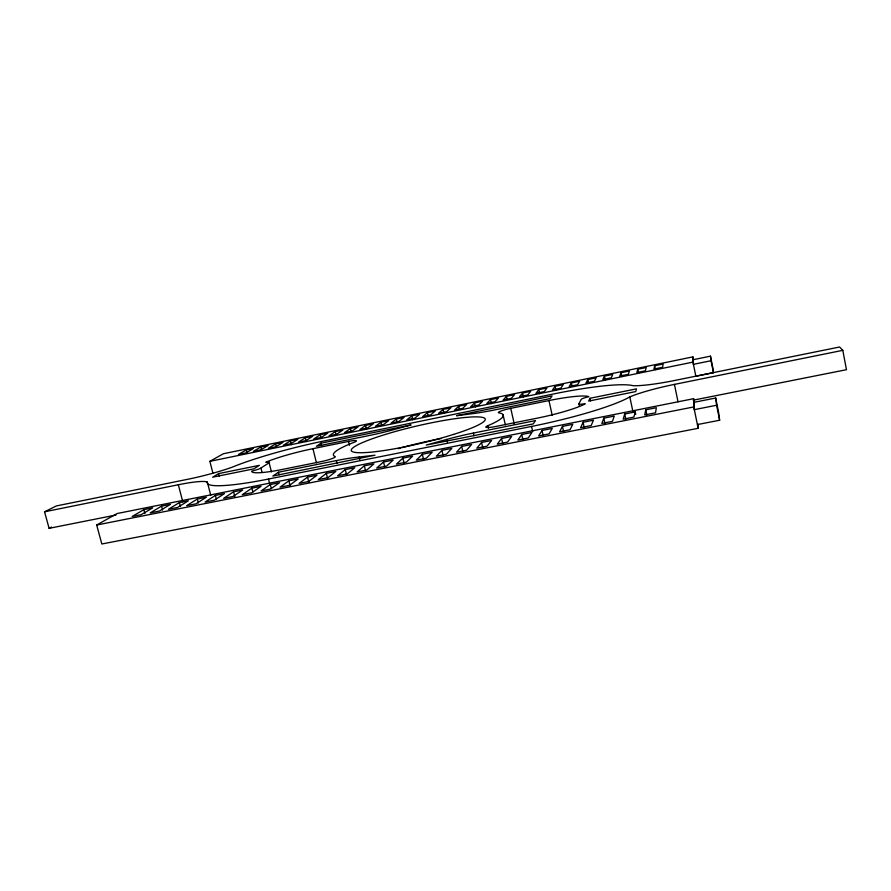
<?xml version="1.0" encoding="UTF-8"?>
<svg xmlns="http://www.w3.org/2000/svg" width="891" height="891" viewBox="0 0 891 891"><rect width="100%" height="100%" fill="white"/><g stroke="black" fill="none" stroke-linecap="round" stroke-linejoin="round"><path stroke-width="1.34" d="M645.752 409.815L644.716 414.939L655.542 412.8L656.333 407.71L645.752 409.815L646.833 414.95M654.64 365.778L653.983 369.041L662.603 367.27L663.104 364.04L654.64 365.778L655.431 369.587M635.216 411.909L633.935 417.077L623.188 419.204L624.714 414.003L635.216 411.909L635.751 414.471M637.8 369.253L636.831 372.561L645.396 370.801L646.209 367.515L637.8 369.253L638.602 373.051M603.82 418.157L601.815 423.437L612.485 421.332L614.244 416.075L603.82 418.157L604.989 423.593M621.06 372.705L619.78 376.069L628.3 374.32L629.414 370.979L621.06 372.705L621.862 376.481M583.082 422.278L580.598 427.647L591.19 425.542L593.428 420.218L583.082 422.278L584.251 427.691M604.41 376.136L602.828 379.555L611.293 377.817L612.718 374.42L604.41 376.136L605.279 380.223M589.998 398.277L588.628 401.106L635.74 391.572L636.475 388.855L589.998 398.277L590.555 400.872M579.495 406.352L578.916 403.723L581.155 399.446A9.422 1.214 -12.2 0 1 588.138 396.84L588.795 396.595A46.755 6.07 -12.5 0 0 548.956 400.56L510.755 408.345A11.26 1.426 -12.7 0 0 498.915 412.889L499.962 413.056A87.218 11.271 -13.2 0 1 489.905 424.807L487.934 425.631L488.535 428.259M562.488 426.377L559.548 431.812L570.051 429.729L572.768 424.328L562.488 426.377L563.669 431.767M587.86 379.544L585.977 383.019L594.386 381.292L596.124 377.84L587.86 379.544L588.439 382.261M542.04 430.442L538.632 435.955L549.068 433.884L552.253 428.415L542.04 430.442L543.232 435.81M571.398 382.941L569.215 386.46L577.591 384.745L579.618 381.248L571.398 382.941L571.989 385.647M521.736 434.485L517.883 440.065L528.24 438.016L531.871 432.469L521.736 434.485L522.939 439.831M555.037 386.315L552.565 389.89L560.873 388.175L563.201 384.634L555.037 386.315L555.917 390.358M501.577 438.495L497.278 444.152L507.558 442.114L511.646 436.49L501.577 438.495L502.791 443.818M538.754 389.668L535.992 393.299L544.267 391.595L546.885 387.997L538.754 389.668L539.645 393.699M481.563 442.471L476.819 448.195L487.032 446.179L491.554 440.488L481.563 442.471L482.777 447.783M522.583 393.009L519.531 396.684L527.75 394.991L530.657 391.338L522.583 393.009L523.474 397.018M461.694 446.424L456.504 452.227L466.639 450.211L471.606 444.453L461.694 446.424L462.908 451.715M506.489 396.317L503.159 400.048L511.334 398.366L514.519 394.668L506.489 396.317L507.09 398.99M441.947 450.356L436.345 456.214L446.402 454.221L451.804 448.396L441.947 450.356L443.172 455.613M490.484 399.625L486.876 403.4L495.006 401.73L498.481 397.976L490.484 399.625L491.387 403.612M422.345 454.254L416.32 460.179L426.31 458.208L432.135 452.305L422.345 454.254L423.581 459.5M474.58 402.899L470.682 406.719L478.768 405.06L482.521 401.262L474.58 402.899L475.482 406.875M402.888 458.119L396.439 464.122L406.363 462.151L412.6 456.192L402.888 458.119L404.124 463.342M458.754 406.162L454.588 410.038L462.629 408.379L466.65 404.536L458.754 406.162L459.366 408.802M383.553 461.972L376.693 468.031L386.549 466.082L393.198 460.046L383.553 461.972L384.801 467.174M443.016 409.403L438.584 413.324L446.58 411.675L450.879 407.788L443.016 409.403L443.941 413.357M364.352 465.781L357.091 471.918L366.88 469.98L373.942 463.877L364.352 465.781L365.6 470.971M427.379 412.633L422.668 416.598L430.62 414.961L435.187 411.018L427.379 412.633L427.992 415.262M345.285 469.579L337.633 475.772L347.345 473.845L354.807 467.686L345.285 469.579L346.543 474.747M411.82 415.841L406.853 419.85L414.749 418.224L419.583 414.237L411.82 415.841L412.733 419.761M326.351 473.344L318.299 479.592L327.944 477.687L335.807 471.462L326.351 473.344L327.61 478.489M396.339 419.026L391.116 423.08L398.968 421.465L404.069 417.434L396.339 419.026L396.963 421.643M307.551 477.086L299.109 483.401L308.687 481.496L316.929 475.215L307.551 477.086L308.809 482.209M380.947 422.2L375.467 426.299L383.275 424.695L388.632 420.619L380.947 422.2L381.571 424.807M288.862 480.806L280.041 487.177L289.553 485.294L298.195 478.946L288.862 480.806L290.143 485.907M365.644 425.352L359.908 429.495L367.671 427.903L373.284 423.782L365.644 425.352L366.58 429.25M270.318 484.492L261.119 490.919L270.563 489.048L279.574 482.655L270.318 484.492L271.276 488.313M350.43 428.493L344.427 432.681L352.157 431.088L358.026 426.923L350.43 428.493L351.054 431.077M278.493 472.208L272.846 476.072L375 455.201L359.151 457.005A53.872 7.462 -13.8 0 0 336.397 460.58L278.493 472.208L279.139 474.792M320.96 443.206L316.428 446.302L369.297 435.499A45.385 5.335 -13.4 0 0 392.898 429.874L411.063 424.962L320.96 443.206L321.573 445.7M251.886 488.157L242.319 494.65L251.696 492.79L261.085 486.33L251.886 488.157L252.844 491.955M335.294 431.612L329.046 435.844L336.731 434.262L342.846 430.052L335.294 431.612L336.23 435.476M233.576 491.799L223.641 498.347L232.963 496.499L242.72 489.983L233.576 491.799L234.868 496.844M320.237 434.719L313.743 438.996L321.384 437.425L327.754 433.16L320.237 434.719L320.86 437.292M269.127 462.763A8.877 1.091 -14 0 0 266.019 462.273L265.752 462.229A44.739 5.569 -13.8 0 1 312.953 448.674L348.548 441.413A10.926 1.348 -13.6 0 1 353.838 442.404L351.778 443.206A87.218 11.271 -13.2 0 0 334.37 456.181L335.038 456.459A11.639 1.515 -13.7 0 1 320.894 461.683L282.625 469.379A45.341 5.714 -13.9 0 1 251.708 471.194L252.509 470.916A9.055 1.125 -14.1 0 0 260.963 468.031L269.127 462.763L271.421 471.896M215.399 495.418L205.097 502.023L214.352 500.185L224.476 493.614L215.399 495.418L216.435 499.461M305.257 437.804L298.518 442.125L306.125 440.555L312.741 436.256L305.257 437.804L306.203 441.646M197.334 499.005L186.687 505.665L195.875 503.849L206.356 497.211L197.334 499.005L198.381 503.036M290.366 440.867L283.383 445.233L290.945 443.673L297.806 439.341L290.366 440.867L291.324 444.709M179.392 502.58L168.399 509.284L177.521 507.48L188.357 500.798L179.392 502.58L180.45 506.589M275.553 443.918L268.336 448.329L275.854 446.781L282.948 442.404L275.553 443.918L276.188 446.469M218.685 473.589L212.659 477.197L253.824 468.866L259.37 465.336L218.685 473.589L219.342 476.184M161.572 506.121L150.223 512.882L159.3 511.089L170.471 504.351L161.572 506.121L162.63 510.12M260.818 446.959L253.367 451.403L260.84 449.866L268.18 445.444L260.818 446.959L261.464 449.498M143.874 509.641L132.18 516.457L141.19 514.675L152.706 507.881L143.874 509.641L144.932 513.628M246.172 449.977L238.476 454.466L245.916 452.94L253.489 448.474L246.172 449.977L246.807 452.517M698.009 424.105L698.154 428.304L101.83 544L96.685 525.022L117.144 513.517L693.621 398.689L694.434 410.15M212.849 472.932L209.864 461.338L223.351 453.742L692.875 356.879L693.488 364.653M693.22 400.182L846.45 369.698L842.808 350.341L839.589 347L674.743 380.457A49.25 6.114 -11.8 0 1 633.078 385.703A93.678 12.184 -12.5 0 0 553.378 394L324.291 440.922A89.635 11.182 -13.8 0 0 231.783 467.352A45.018 5.201 -14.3 0 1 187.923 479.247L56.356 505.943L44.55 511.802L49.105 528.33L51.444 527.093M446.714 439.43L426.243 445.077L533.252 423.893L535.469 420.597L473.355 433.071A55.131 7.874 -12.9 0 0 446.714 439.43L447.338 442.114M693.387 359.663L710.472 356.155L712.822 367.771L713.457 372.661L695.916 376.214M209.864 461.338L692.964 362.102L692.875 356.879M693.488 364.33L711.04 360.721L710.472 356.155M44.55 511.802L178.334 484.749A49.35 6.137 -14.6 0 1 207.336 482.087A90.837 11.472 -13.9 0 0 268.503 479.035L531.548 426.433A94.936 12.53 -12.5 0 0 629.814 396.885A54.039 7.373 -11.7 0 1 674.431 384.4L842.808 350.341M49.105 528.33L115.941 515.031M694.267 402.264L715.685 398.01L718.625 412.5L719.627 420.24L697.486 424.55M96.685 525.022L693.777 406.931L693.621 398.689M694.423 409.626L716.598 405.249L715.685 398.01M178.334 484.749L182.766 501.733M207.336 482.087L210.788 495.474M268.503 479.035L269.505 483M260.963 468.031L261.965 472.018M312.953 448.674L316.405 462.73M336.397 460.58L337.032 463.197M348.548 441.413L349.472 445.277M359.151 457.005L359.786 459.645M473.355 433.071L473.967 435.755M510.755 408.345L514.33 424.294M503.047 414.716L505.331 424.84M531.548 426.433L532.707 431.634M548.956 400.56L552.208 415.284M624.714 414.003L625.794 419.115M629.814 396.885L632.955 411.753M674.431 384.4L678.029 401.819M693.777 406.931L698.154 428.304M692.964 362.102L695.904 376.481M711.04 360.721L713.457 372.661M716.598 405.249L719.627 420.24M578.916 403.723A9.612 1.27 -12.2 0 0 584.696 403.801L585.242 403.812A47.379 6.237 -12.5 0 1 537.095 418.18L495.786 426.488A11.995 1.615 -12.7 0 1 487.934 425.631M398.188 448.696A68.674 9.79 -13.2 0 1 400.694 447.973M401.952 447.627A68.674 9.79 -13.2 0 1 441.346 438.517M456.738 415.685L471.885 413.736A46.455 5.558 -12.8 0 0 493.959 410.049L550.315 398.544L552.086 395.916L456.738 415.685M453.63 434.396L447.193 436.356A68.796 8.888 -13.2 0 1 367.07 452.483L362.704 452.706A68.796 8.888 -13.2 0 1 385.703 434.329L391.706 432.536A68.796 8.888 -13.2 0 1 465.971 417.4L470.481 417.044A68.796 8.888 -13.2 0 1 453.63 434.396"/></g></svg>
